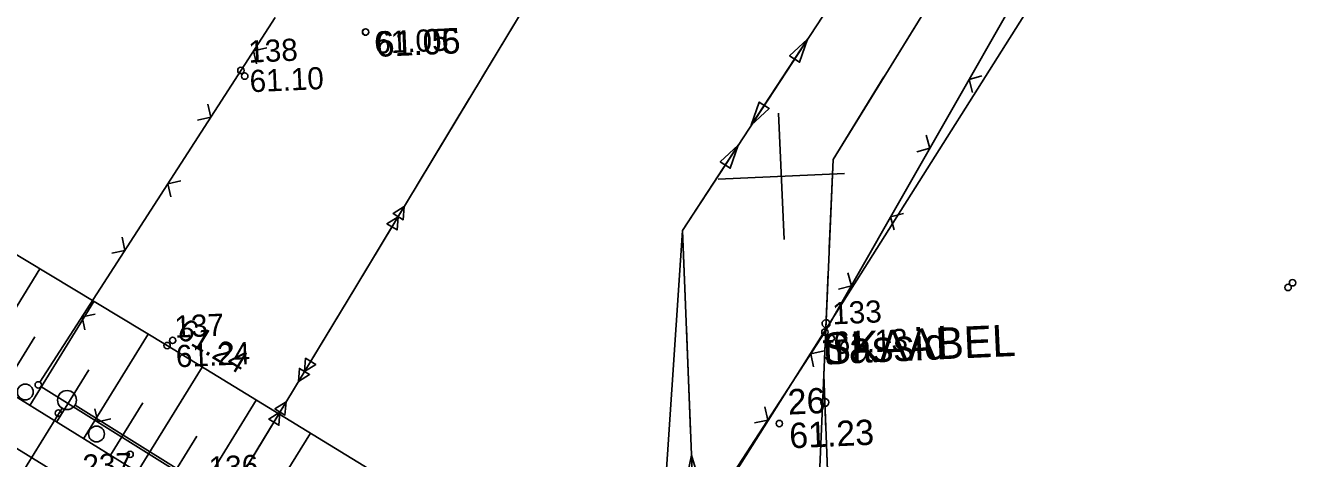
# Model space of a CAD drawing. Extents: x 641527 to 641942, y 6457423 to 6457731.
# Drawn here: x 641749.89 to 641790.15, y 6457471.44 to 6457485.12 of the extents above; entities that cross this region are included whole.
import ezdxf

# ---------------------------------------------------------------- set-up
doc = ezdxf.new("R2010")
doc.units = 0
for name, color, linetype in [('AIAD', 7, 'Continuous'), ('ASFBET', 7, 'Continuous'), ('HALJASTUS', 7, 'Continuous'), ('KAABLID', 7, 'Continuous'), ('KORGUSED', 7, 'Continuous'), ('MAPGRID', 7, 'Continuous'), ('MPKAABEL', 7, 'Continuous'), ('PIIRID', 7, 'Continuous'), ('POINT', 7, 'Continuous'), ('SIDE', 7, 'Continuous'), ('SKAABEL', 7, 'Continuous'), ('TEXT', 7, 'Continuous'), ('WWW_POINTS', 7, 'Continuous'), ('Z', 7, 'Continuous'), ('ZZYYTRASSID', 7, 'Continuous')]:
    doc.layers.add(name, color=color, linetype=linetype)

# ---------------------------------------------------------------- blocks, each defined once
blk = doc.blocks.new('CROSS0')
for p, q in [((0, 400), (0, -400)), ((-400, 0), (400, 0))]:
    blk.add_line(p, q)
blk = doc.blocks.new('HEKK')
for centre, radius in [((0, 0), 25), ((124.1, -1), 10)]:
    blk.add_circle(centre, radius)
blk = doc.blocks.new('SIDE')
for start, end in [(0, 180), (180, 0)]:
    blk.add_arc((0, 0), 12.5, start, end)

msp = doc.modelspace()

# ---------------------------------------------------------------- linework, layer by layer
at = {"layer": 'AIAD'}
for p, q in [((641757.774, 6457485.372), (641750.351, 6457473.855)), ((641757.097, 6457484.322), (641757.511, 6457484.411)), ((641757.097, 6457484.322), (641757.187, 6457483.908)), ((641779.685, 6457483.415), (641780.093, 6457483.527)), ((641779.685, 6457483.415), (641779.796, 6457483.006)), ((641755.743, 6457482.221), (641755.653, 6457482.635)), ((641755.743, 6457482.221), (641755.328, 6457482.131)), ((641778.446, 6457481.244), (641778.334, 6457481.653)), ((641778.446, 6457481.244), (641778.037, 6457481.132)), ((641754.389, 6457480.12), (641754.803, 6457480.209)), ((641754.389, 6457480.12), (641754.478, 6457479.705)), ((641777.208, 6457479.072), (641777.617, 6457479.184)), ((641777.208, 6457479.072), (641777.32, 6457478.663)), ((641753.034, 6457478.018), (641752.945, 6457478.433)), ((641753.034, 6457478.018), (641752.62, 6457477.929)), ((641775.969, 6457476.901), (641775.857, 6457477.31)), ((641775.969, 6457476.901), (641775.56, 6457476.789)), ((641751.68, 6457475.917), (641752.095, 6457476.007)), ((641751.68, 6457475.917), (641751.77, 6457475.503)), ((641774.691, 6457474.754), (641775.106, 6457474.842)), ((641774.691, 6457474.754), (641774.779, 6457474.339)), ((641768.083, 6457462.674), (641750.382, 6457473.718)), ((641752.176, 6457472.598), (641752.081, 6457473.011)), ((641773.33, 6457472.657), (641773.242, 6457473.072)), ((641752.176, 6457472.598), (641752.589, 6457472.694)), ((641773.33, 6457472.657), (641772.915, 6457472.569))]:
    msp.add_line(p, q, dxfattribs=at)
msp.add_lwpolyline([(641782.614, 6457494.842), (641785.093, 6457492.897), (641775.132, 6457475.433), (641767.205, 6457463.222)], dxfattribs=at)
msp.add_circle((641750.297, 6457473.771), 0.1, dxfattribs=at)
at = {"layer": 'ASFBET'}
for p, q in [((641731.776, 6457482.763), (641751.465, 6457470.619)), ((641741.522, 6457478.38), (641768.183, 6457461.9)), ((641748.326, 6457474.174), (641750.342, 6457477.436)), ((641750.027, 6457473.123), (641752.055, 6457476.403)), ((641751.728, 6457472.071), (641753.768, 6457475.371)), ((641749.177, 6457473.649), (641750.188, 6457475.284)), ((641750.878, 6457472.597), (641751.895, 6457474.242)), ((641753.429, 6457471.02), (641755.476, 6457474.332)), ((641752.579, 6457471.546), (641753.601, 6457473.199)), ((641755.13, 6457469.968), (641757.182, 6457473.288)), ((641754.28, 6457470.494), (641755.305, 6457472.152)), ((641756.832, 6457468.917), (641758.888, 6457472.244))]:
    msp.add_line(p, q, dxfattribs=at)
msp.add_lwpolyline([(641769.033, 6457466.038), (641754.366, 6457475.011), (641739.464, 6457483.99)], dxfattribs=at)
at = {"layer": 'KAABLID'}
for p, q in [((641764.304, 6457483.47), (641765.982, 6457486.253)), ((641774.587, 6457484.688), (641772.808, 6457481.968)), ((641762.239, 6457480.045), (641763.917, 6457482.828)), ((641772.397, 6457481.341), (641770.634, 6457478.647)), ((641760.323, 6457476.866), (641761.852, 6457479.402)), ((641758.51, 6457473.873), (641760.323, 6457476.866)), ((641756.438, 6457470.452), (641758.121, 6457473.232))]:
    msp.add_line(p, q, dxfattribs=at)
for points in [[(641774.587, 6457484.688), (641774.333, 6457483.958), (641774.019, 6457484.163)], [(641772.808, 6457481.968), (641773.061, 6457482.699), (641773.375, 6457482.493)], [(641772.397, 6457481.341), (641772.143, 6457480.611), (641771.829, 6457480.816)], [(641761.852, 6457479.402), (641761.819, 6457478.984), (641761.498, 6457479.178)], [(641761.658, 6457479.081), (641761.625, 6457478.663), (641761.304, 6457478.857)], [(641758.704, 6457474.194), (641758.738, 6457474.611), (641759.059, 6457474.417)], [(641758.51, 6457473.873), (641758.544, 6457474.291), (641758.864, 6457474.097)], [(641758.121, 6457473.232), (641758.087, 6457472.814), (641757.767, 6457473.008)], [(641757.927, 6457472.911), (641757.893, 6457472.493), (641757.572, 6457472.687)]]:
    msp.add_lwpolyline(points, close=True, dxfattribs=at)
at = {"layer": 'KORGUSED'}
for centre in [(641756.817, 6457483.521), (641789.758, 6457476.847), (641754.539, 6457475.174), (641775.332, 6457475.241)]:
    msp.add_circle(centre, 0.1, dxfattribs=at)
at = {"layer": 'MPKAABEL'}
for p, q in [((641770.73, 6457476.296), (641770.634, 6457478.647)), ((641770.892, 6457472.299), (641770.76, 6457475.546)), ((641771.018, 6457469.198), (641770.923, 6457471.55))]:
    msp.add_line(p, q, dxfattribs=at)
msp.add_lwpolyline([(641770.923, 6457471.55), (641771.141, 6457470.808), (641770.766, 6457470.793)], close=True, dxfattribs=at)
at = {"layer": 'PIIRID'}
for p, q in [((641787.39, 6457494.903), (641767.541, 6457463.459)), ((641751.048, 6457473.036), (641744.541, 6457462.501)), ((641764.109, 6457465.251), (641751.46, 6457473.132))]:
    msp.add_line(p, q, dxfattribs=at)
msp.add_circle((641751.205, 6457473.291), 0.3, dxfattribs=at)
at = {"layer": 'POINT'}
for centre in [(641760.631, 6457484.912), (641760.631, 6457484.911), (641760.635, 6457484.913), (641756.695, 6457483.698), (641789.898, 6457476.994), (641775.132, 6457475.433), (641754.366, 6457475.011), (641773.693, 6457472.549)]:
    msp.add_circle(centre, 0.1, dxfattribs=at)
at = {"layer": 'SIDE'}
for p, q in [((641779.097, 6457486.898), (641777.392, 6457484.132)), ((641776.998, 6457483.493), (641775.394, 6457480.891)), ((641775.394, 6457480.891), (641775.272, 6457478.074)), ((641775.239, 6457477.325), (641775.099, 6457474.078))]:
    msp.add_line(p, q, dxfattribs=at)
at = {"layer": 'SKAABEL'}
for p, q in [((641775.099, 6457474.078), (641775.165, 6457472.35)), ((641775.194, 6457471.601), (641775.319, 6457468.353))]:
    msp.add_line(p, q, dxfattribs=at)
at = {"layer": 'WWW_POINTS'}
msp.add_line((641789.898, 6457476.994), (641789.898, 6457476.994), dxfattribs=at)
at = {"layer": 'ZZYYTRASSID'}
msp.add_line((641775.099, 6457474.078), (641775.568, 6457461.879), dxfattribs=at)
msp.add_line((641775.099, 6457474.078), (641775.568, 6457461.879), dxfattribs=at)
for points in [[(641754.236, 6457466.818), (641760.323, 6457476.866), (641782.352, 6457513.409), (641803.552, 6457549.136), (641810.572, 6457560.656)], [(641754.236, 6457466.818), (641760.323, 6457476.866), (641782.352, 6457513.409), (641803.552, 6457549.136), (641810.572, 6457560.656)], [(641783.329, 6457498.05), (641770.634, 6457478.647), (641768.88, 6457452.407)], [(641783.329, 6457498.05), (641770.634, 6457478.647), (641768.88, 6457452.407)], [(641785.294, 6457496.947), (641775.394, 6457480.891), (641774.426, 6457458.525)], [(641785.294, 6457496.947), (641775.394, 6457480.891), (641774.426, 6457458.525)], [(641763.862, 6457453.575), (641765.974, 6457458.66), (641767.873, 6457463.012), (641769.707, 6457466.043), (641771.018, 6457469.198), (641770.634, 6457478.647)], [(641763.862, 6457453.575), (641765.974, 6457458.66), (641767.873, 6457463.012), (641769.707, 6457466.043), (641771.018, 6457469.198), (641770.634, 6457478.647)]]:
    msp.add_lwpolyline(points, dxfattribs=at)

# ---------------------------------------------------------------- block references
at = {"layer": 'HALJASTUS', "xscale": 0.009998983772187537}
for p, yscale, rotation in [((641749.887, 6457473.544), 0.009998983772187537, -32.057739006780274), ((641752.138, 6457472.219), 0.00999898377218754, -30.83173605472861)]:
    msp.add_blockref('HEKK', p, dxfattribs=dict(at, yscale=yscale, rotation=rotation))
at = {"layer": 'MAPGRID', "xscale": 0.0049994918860937695, "yscale": 0.004999491886093768, "rotation": 2.563812931428447}
msp.add_blockref('CROSS0', (641773.76, 6457480.356), dxfattribs=at)
at = {"layer": 'SIDE', "xscale": 0.009998983772187539, "yscale": 0.009998983772187536, "rotation": 2.563812931428447}
msp.add_blockref('SIDE', (641775.169, 6457475.702), dxfattribs=at)
at = {"layer": 'SKAABEL', "xscale": 0.009998983772187539, "yscale": 0.009998983772187536, "rotation": 2.563812931428447}
msp.add_blockref('SIDE', (641775.132, 6457473.214), dxfattribs=at)

# ---------------------------------------------------------------- texts
at = {"layer": 'KORGUSED'}
for s, rotation, p in [(' 61.10', 2.5638, (641756.726, 6457482.998)), (' 61.24', 328.797, (641754.404, 6457475.449)), (' 61.13', 2.5638, (641775.163, 6457474.734))]:
    msp.add_text(s, height=0.6999, rotation=rotation, dxfattribs=at).set_placement(p)
at = {"layer": 'TEXT'}
for s, height, p in [(' 138', 0.6999, (641756.684, 6457483.931)), (' 133', 0.6999, (641775.122, 6457475.666)), (' 137', 0.6999, (641754.356, 6457475.244)), (' 26', 0.7999, (641773.681, 6457472.816)), (' 237', 0.6999, (641751.455, 6457470.852)), (' 136', 0.6999, (641755.437, 6457470.79))]:
    msp.add_text(s, height=height, rotation=2.5638, dxfattribs=at).set_placement(p)
at = {"layer": 'Z'}
for s, height, p in [(' 61.05', 0.6999, (641760.662, 6457484.213)), (' 61.06', 0.7999, (641760.667, 6457484.112)), (' 61.05', 0.7999, (641760.671, 6457484.114)), (' 61.10', 0.6999, (641756.726, 6457482.998)), (' 61.13', 0.6999, (641775.163, 6457474.734)), (' 61.24', 0.6999, (641754.398, 6457474.311)), (' 61.23', 0.7999, (641773.729, 6457471.75))]:
    msp.add_text(s, height=height, rotation=2.5638, dxfattribs=at).set_placement(p)
at = {"layer": 'ZZYYTRASSID'}
for s in ['trassid', 'SKAABEL']:
    msp.add_text(s, height=0.9999, rotation=2.5638, dxfattribs=at).set_placement((641775.084, 6457474.411))

doc.saveas('drawing.dxf')
